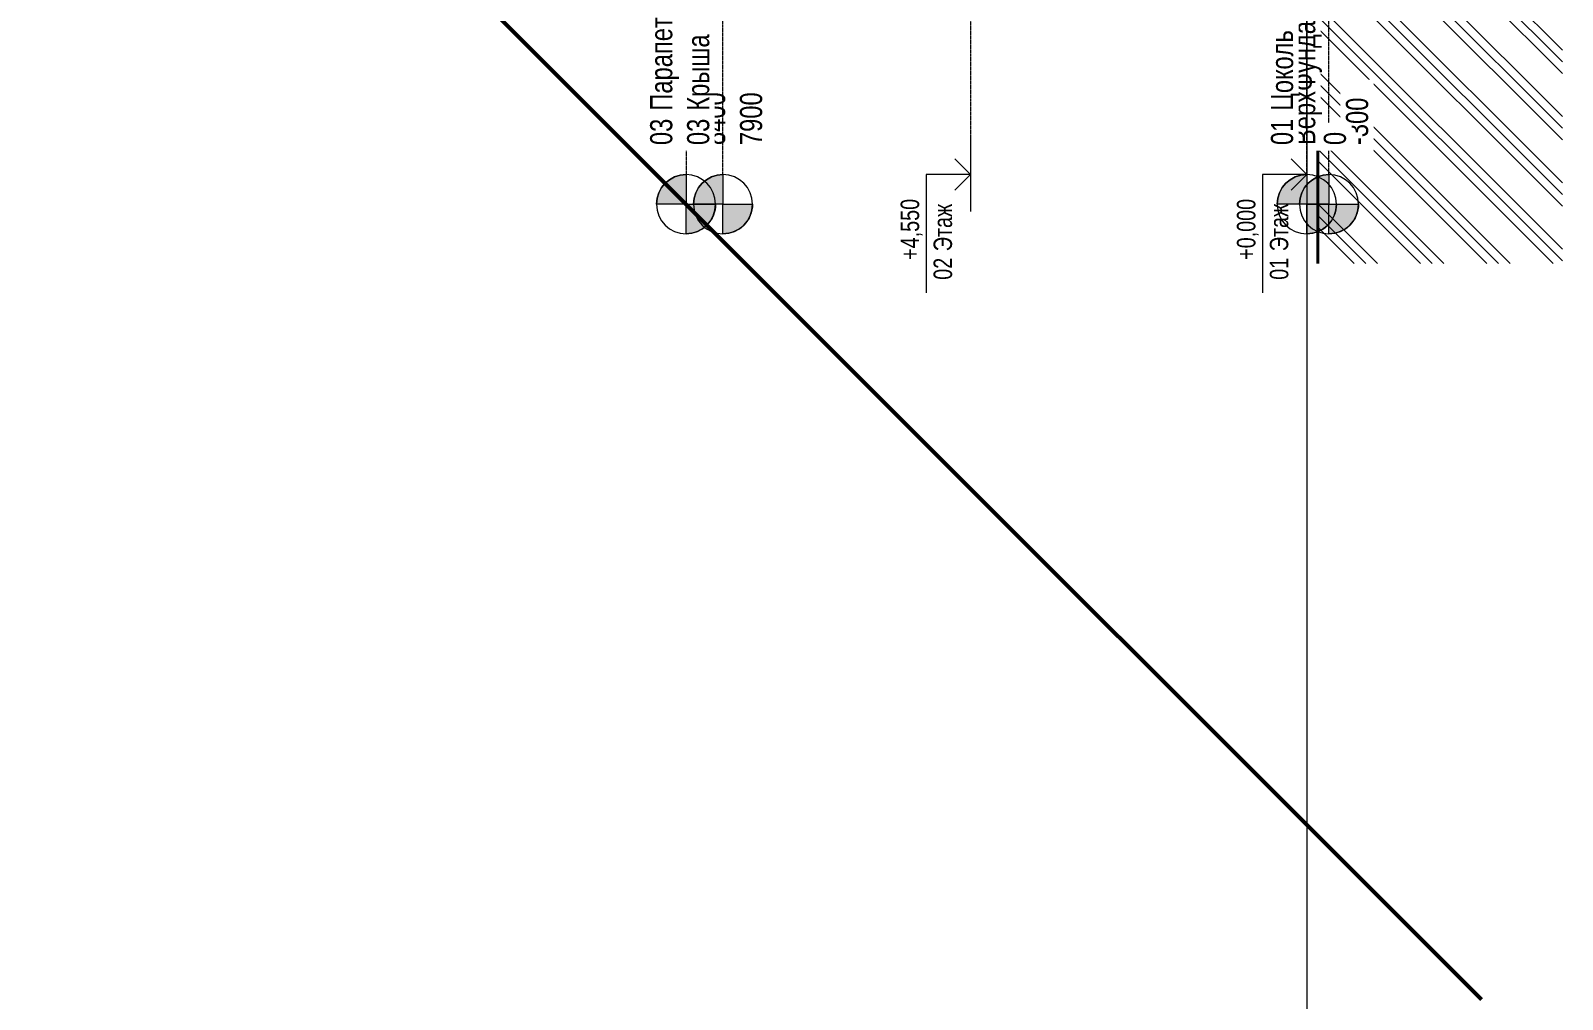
# Model space of a CAD drawing. Header units: millimetres. Extents: x 1117013 to 3394463, y -717780 to -102922.
# Drawn here: x 1292001 to 1312727, y -673936 to -660826 of the extents above; entities that cross this region are included whole.
import ezdxf

# ---------------------------------------------------------------- set-up
doc = ezdxf.new("R2010")
doc.units = ezdxf.units.MM
doc.linetypes.add('ADSK_Линия сетки', pattern=[21, 12, -3, 3, -3])
for name, color, linetype, lineweight in [('0003-Основная тонкая 0.13', 9, 'Continuous', 13), ('Аннотация', 7, 'Continuous', 20), ('СО_20_связи', 7, 'Continuous', 50), ('Топография', 7, 'Continuous', 18), ('Уровни', 7, 'Continuous', 9)]:
    doc.layers.add(name, color=color, linetype=linetype, lineweight=lineweight)
doc.styles.add('Century Gothic', font='GOTHIC.TTF', dxfattribs={"width": 0.8, "height": 250})
doc.styles.add('Century Gothic_1', font='GOTHIC.TTF', dxfattribs={"width": 0.8, "height": 500})

# ---------------------------------------------------------------- blocks, each defined once
blk = doc.blocks.new('Уровень - Стрелка вверх_Отметка с именем уровня_2_5-3055-Разрез 1')
at = {"layer": 'Аннотация'}
for p, q in [((-4000, 600), (-5600, 600)), ((-4000, 0), (-4000, 600)), ((-4000, 0), (-4212, 212)), ((-4000, 0), (-3788, 212)), ((-3500, 0), (-4500, 0))]:
    blk.add_line(p, q, dxfattribs=at)
blk = doc.blocks.new('Уровень - КР-535808-Разрез 1')
at = {"layer": 'Уровни'}
h = blk.add_hatch(color=256, dxfattribs=at)
edge = h.paths.add_edge_path()
edge.add_arc((16700, 8400), 400, 90, 180, ccw=False)
edge.add_line((16700, 8800), (16700, 8400))
edge.add_line((16700, 8400), (16300, 8400))
h = blk.add_hatch(color=256, dxfattribs=at)
edge = h.paths.add_edge_path()
edge.add_line((16700, 8000), (16700, 8400))
edge.add_line((16700, 8400), (17100, 8400))
edge.add_arc((16700, 8400), 400, 270, 360, ccw=False)
at = {"layer": 'Уровни', "lineweight": 20}
for p, q in [((16700, 8400), (16700, 8800)), ((16300, 8400), (16700, 8400)), ((17100, 8400), (16700, 8400)), ((16700, 8400), (16700, 8000))]:
    blk.add_line(p, q, dxfattribs=at)
blk.add_circle((16700, 8400), 400, dxfattribs=at)
for start, end in [(90, 180), (270, 360)]:
    blk.add_arc((16700, 8400), 400, start, end, dxfattribs=at)

msp = doc.modelspace()

# ---------------------------------------------------------------- hatches: boundary and pattern name
at = {"layer": 'Топография', "lineweight": 9}
h = msp.add_hatch(dxfattribs=at)
h.set_pattern_fill('FP_11', color=256, angle=90, style=0, pattern_type=2)
h.set_pattern_definition([(135, (1305308.2, -652932), (-449.013, -449.013), []), (135, (1305308.2, -652773.24), (-898.026, 5e-14), []), (135, (1305308.2, -653090.74), (-898.026, 5e-14), [])])
h.paths.add_polyline_path([(1312727.3477, -658454.7753), (1312727.3477, -641888.018), (1309419.5528, -641888.018), (1309419.5528, -644784.9868), (1309819.5528, -644784.9868), (1309689.5528, -646284.9868), (1309419.5528, -646284.9868), (1309419.5528, -646344.9868), (1309569.5528, -646344.9868), (1309569.5528, -646574.9868), (1309679.5528, -646574.9868), (1309679.5528, -658674.9868), (1309569.5528, -658674.9868), (1309569.5528, -658904.9868), (1309419.5528, -658904.9868), (1309419.5528, -658964.9868), (1309689.5528, -658964.9868), (1309819.5528, -660464.9868), (1309419.5528, -660464.9868), (1309419.5528, -663977.0278), (1312727.3477, -663977.0278), (1312727.3477, -661215.9015)])
h.paths.add_polyline_path([(1310619.5528, -652932.5228), (1310619.5528, -653824.9868), (1310169.5528, -653824.9868), (1310169.5528, -651424.9868), (1310619.5528, -651424.9868), (1310619.5528, -652198.436)])
h.paths.add_polyline_path([(1310619.5528, -646029.7073), (1310619.5528, -647474.9868), (1310169.5528, -647474.9868), (1310169.5528, -645674.9868), (1310619.5528, -645674.9868)])
h.paths.add_polyline_path([(1310619.5528, -649914.9868), (1310169.5528, -649914.9868), (1310169.5528, -648714.9868), (1310619.5528, -648714.9868)])
h.paths.add_polyline_path([(1310619.5528, -658454.7753), (1310619.5528, -659574.9868), (1310169.5528, -659574.9868), (1310169.5528, -657774.9868), (1310619.5528, -657774.9868)])

# ---------------------------------------------------------------- linework, layer by layer
at = {"layer": 'СО_20_связи'}
msp.add_lwpolyline([(1311632.1215, -673936.3583), (1292001.3357, -654305.5725)], dxfattribs=at)
at = {"layer": 'Топография', "lineweight": 40}
msp.add_line((1309419.5528, -663977.0278), (1309419.5528, -660464.9868), dxfattribs=at)
at = {"layer": 'Топография'}
msp.add_line((1309419.5528, -660464.9868), (1309419.5528, -663977.0278), dxfattribs=at)
at = {"layer": 'Уровни', "linetype": 'ADSK_Линия сетки', "lineweight": 20}
for p, q in [((1304719.5528, -642474.9868), (1304719.5528, -662774.9868)), ((1309269.5528, -662774.9868), (1309269.5528, -642474.9868))]:
    msp.add_line(p, q, dxfattribs=at)

# ---------------------------------------------------------------- block references
at = {"layer": 'Уровни', "lineweight": 20, "rotation": 90}
for p in [(1304719.5528, -658774.9868), (1309269.5528, -658774.9868)]:
    msp.add_blockref('Уровень - Стрелка вверх_Отметка с именем уровня_2_5-3055-Разрез 1', p, dxfattribs=at)
at = {"layer": 'Уровни', "lineweight": 20, "extrusion": (0, 0, -1), "rotation": 270}
for p in [(-1309269.5528, -646474.9868), (-1309769.5528, -646474.9868), (-1317669.5528, -646474.9868), (-1317969.5528, -646474.9868)]:
    msp.add_blockref('Уровень - КР-535808-Разрез 1', p, dxfattribs=at)

# ---------------------------------------------------------------- texts
at = {"layer": 'Уровни', "char_height": 250, "attachment_point": 1, "rotation": 90, "style": 'Century Gothic'}
for s, insert, width in [('+4,550', (1303773.5827, -663928.369), 1038.987), ('Этаж', (1304218.8952, -663811.6897), 897.89), ('+0,000', (1308323.5827, -663928.369), 1038.987), ('Этаж', (1308768.8952, -663811.6897), 897.89), ('02 ', (1304218.8952, -664197.9814), 468.1855), ('01 ', (1308768.8952, -664197.9814), 468.1855)]:
    msp.add_mtext(s, dxfattribs=dict(at, insert=insert, width=width))

# ---------------------------------------------------------------- next in the draw order: texts
at = {"layer": 'Уровни', "char_height": 300, "attachment_point": 1, "rotation": 90, "style": 'Century Gothic_1', "bg_fill": 3, "box_fill_scale": 1.25, "bg_fill_color": 256, "bg_fill_true_color": 13158600, "bg_fill_transparency": 0}
for s, insert, width in [('ВерхФундамент', (1309083.6562, -662375.0683), 3373.501), ('8400', (1301099.3744, -662375.0683), 897.89), ('-300', (1309799.3744, -662375.0683), 808.101), ('03 ', (1300383.6562, -662375.0683), 564.388)]:
    msp.add_mtext(s, dxfattribs=dict(at, insert=insert, width=width))

# ---------------------------------------------------------------- next in the draw order: linework, layer by layer
at = {"layer": 'Уровни', "linetype": 'ADSK_Линия сетки'}
msp.add_line((1309569.5528, -662774.9868), (1309569.5528, -642474.9868), dxfattribs=at)

# ---------------------------------------------------------------- next in the draw order: texts
at = {"layer": 'Уровни', "char_height": 300, "attachment_point": 1, "rotation": 90, "style": 'Century Gothic_1', "bg_fill": 3, "box_fill_scale": 1.25, "bg_fill_color": 256, "bg_fill_true_color": 13158600, "bg_fill_transparency": 0}
for s, insert, width in [('Парапет', (1300383.6562, -661909.4017), 1802.1935), ('7900', (1301599.3744, -662375.0683), 897.89), ('01 ', (1308783.6562, -662375.0683), 564.388)]:
    msp.add_mtext(s, dxfattribs=dict(at, insert=insert, width=width))

# ---------------------------------------------------------------- next in the draw order: linework, layer by layer
at = {"layer": 'Уровни', "linetype": 'ADSK_Линия сетки'}
msp.add_line((1300869.5528, -642474.9868), (1300869.5528, -662774.9868), dxfattribs=at)

# ---------------------------------------------------------------- next in the draw order: texts
at = {"layer": 'Уровни', "char_height": 300, "attachment_point": 1, "rotation": 90, "style": 'Century Gothic_1', "bg_fill": 3, "box_fill_scale": 1.25, "bg_fill_color": 256, "bg_fill_true_color": 13158600, "bg_fill_transparency": 0}
for s, insert, width in [('Цоколь', (1308783.6562, -661909.4017), 1449.451), ('\\fCentury Gothic|b0|i0|c204|p34|;\\W.8;0', (1309499.3744, -662375.0683), 224.4725)]:
    msp.add_mtext(s, dxfattribs=dict(at, insert=insert, width=width))

# ---------------------------------------------------------------- next in the draw order: linework, layer by layer
at = {"layer": '0003-Основная тонкая 0.13'}
msp.add_xline((1309269.5528, -628011.5246), (0, -1), dxfattribs=at)
at = {"layer": 'Уровни', "linetype": 'ADSK_Линия сетки'}
msp.add_line((1309269.5528, -662774.9868), (1309269.5528, -642474.9868), dxfattribs=at)

# ---------------------------------------------------------------- next in the draw order: texts
at = {"layer": 'Уровни', "insert": (1300883.6562, -662375.0683), "char_height": 300, "width": 564.388, "attachment_point": 1, "rotation": 90, "style": 'Century Gothic_1', "bg_fill": 3, "box_fill_scale": 1.25, "bg_fill_color": 256, "bg_fill_true_color": 13158600, "bg_fill_transparency": 0}
msp.add_mtext('03 ', dxfattribs=at)

# ---------------------------------------------------------------- next in the draw order: texts
at = {"layer": 'Уровни', "insert": (1300883.6562, -661909.4017), "char_height": 300, "width": 1475.105, "attachment_point": 1, "rotation": 90, "style": 'Century Gothic_1', "bg_fill": 3, "box_fill_scale": 1.25, "bg_fill_color": 256, "bg_fill_true_color": 13158600, "bg_fill_transparency": 0}
msp.add_mtext('Крыша', dxfattribs=at)

# ---------------------------------------------------------------- next in the draw order: linework, layer by layer
at = {"layer": 'Уровни', "linetype": 'ADSK_Линия сетки'}
msp.add_line((1301369.5528, -662774.9868), (1301369.5528, -642474.9868), dxfattribs=at)

doc.saveas('drawing.dxf')
